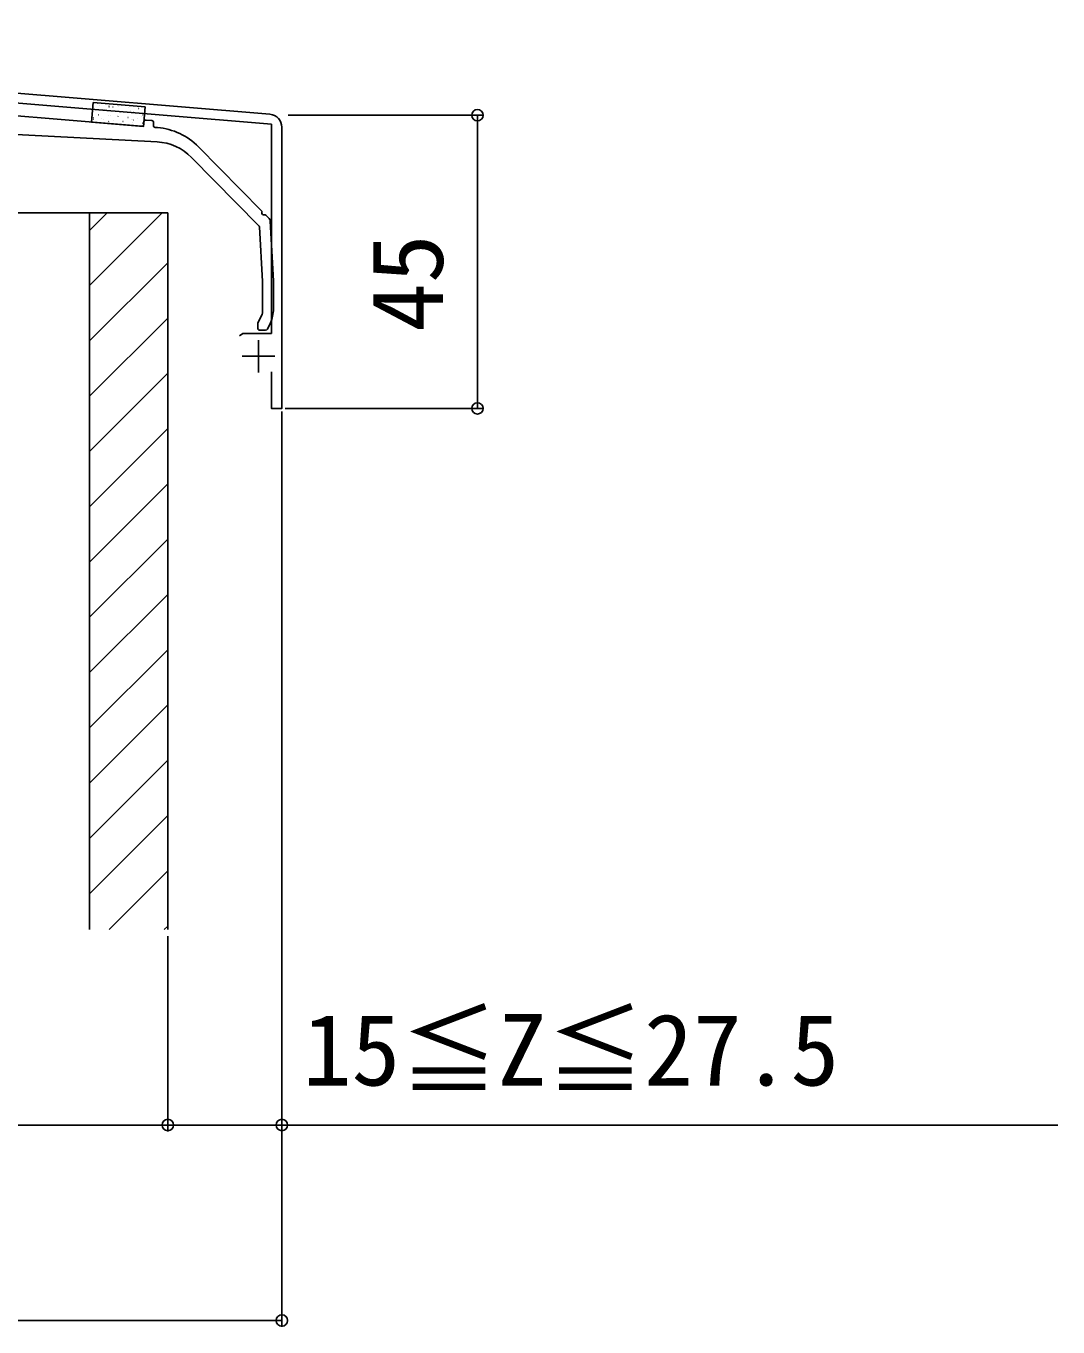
# Model space of a CAD drawing. Units: millimetres, scale not verified. Extents: x -875 to 875, y -1300 to 1293.
# Drawn here: x -87.2 to 71.2, y -481.9 to -282.2 of the extents above; entities that cross this region are included whole.
import ezdxf
from ezdxf.enums import TextEntityAlignment as Align

# ---------------------------------------------------------------- set-up
doc = ezdxf.new("R2010")
doc.units = ezdxf.units.MM
doc.header["$LTSCALE"] = 8
for name, color, linetype in [('0-3_YKK_11', 7, 'Continuous'), ('0-6_YKK_13', 4, 'Continuous'), ('0-8_YKK_D', 6, 'Continuous'), ('0-A_YSS_K', 3, 'Continuous')]:
    doc.layers.add(name, color=color, linetype=linetype)
doc.styles.add('ＭＳ ゴシック', font='')
doc.styles.get('ＭＳ ゴシック').set_extended_font_data('MS Gothic')

msp = doc.modelspace()

# ---------------------------------------------------------------- linework, layer by layer
at = {"layer": '0-3_YKK_11'}
for p, q in [((-49.732, -295.728), (-212.252, -282.185)), ((-51.498, -330.381), (-51.498, -335.381)), ((-53.998, -332.881), (-48.998, -332.881))]:
    msp.add_line(p, q, dxfattribs=at)
for points in [[(-212.376, -283.68), (-148.354, -289.015), (-148.162, -288.911), (-147.614, -288.956), (-147.441, -289.091), (-49.498, -297.253), (-49.498, -329.381), (-53.914, -329.381), (-54.397, -329.752)], [(-49.498, -335.281), (-49.498, -340.881), (-47.898, -340.881), (-47.898, -297.722)]]:
    msp.add_lwpolyline(points, dxfattribs=at)
msp.add_arc((-49.898, -297.722), 2, 360, 85.23635, dxfattribs=at)
at = {"layer": '0-6_YKK_13'}
for p, q in [((-113.573, -293.908), (-69.427, -297.573)), ((-76.716, -294.973), (-76.691, -294.975)), ((-76.221, -294.061), (-76.177, -294.037)), ((-75.949, -294.347), (-75.924, -294.349)), ((-75.811, -294.993), (-75.806, -294.992)), ((-75.202, -295.099), (-75.177, -295.101)), ((-74.435, -294.472), (-74.41, -294.475)), ((-74.38, -294.616), (-74.375, -294.615)), ((-73.858, -294.628), (-73.815, -294.604)), ((-73.687, -295.224), (-73.662, -295.227)), ((-72.92, -294.598), (-72.895, -294.6)), ((-72.59, -295.529), (-72.585, -295.528)), ((-72.172, -295.35), (-72.147, -295.352)), ((-71.405, -294.724), (-71.38, -294.726)), ((-71.159, -295.152), (-71.154, -295.151)), ((-70.657, -295.476), (-70.632, -295.478)), ((-69.89, -294.85), (-69.865, -294.852)), ((-69.752, -294.782), (-69.747, -294.78)), ((-77.029, -296.698), (-77.024, -296.697)), ((-76.848, -296.268), (-76.804, -296.244)), ((-76.84, -296.463), (-76.815, -296.465)), ((-76.073, -295.837), (-76.048, -295.839)), ((-75.597, -296.321), (-75.593, -296.32)), ((-75.325, -296.589), (-75.3, -296.591)), ((-74.558, -295.962), (-74.533, -295.964)), ((-74.485, -296.835), (-74.442, -296.811)), ((-74.19, -295.951), (-74.186, -295.949)), ((-73.81, -296.714), (-73.785, -296.716)), ((-73.072, -296.059), (-73.028, -296.035)), ((-73.043, -296.088), (-73.019, -296.09)), ((-72.376, -296.858), (-72.371, -296.856)), ((-72.296, -296.84), (-72.271, -296.842)), ((-71.529, -296.214), (-71.504, -296.216)), ((-70.969, -296.487), (-70.964, -296.486)), ((-70.781, -296.966), (-70.756, -296.968)), ((-70.709, -296.626), (-70.665, -296.602)), ((-70.014, -296.34), (-69.989, -296.342)), ((-69.369, -296.065), (-69.364, -296.064)), ((-69.296, -295.85), (-69.252, -295.826)), ((-69.266, -297.092), (-69.241, -297.094)), ((-69.155, -297.394), (-69.15, -297.393)), ((-69.142, -295.602), (-69.117, -295.604)), ((-69.103, -297.298), (-69.07, -296.9)), ((-68.746, -296.626), (-67.849, -296.7)), ((-67.575, -297.024), (-67.608, -297.422)), ((-67.045, -299.969), (-110.382, -297.698)), ((-67.334, -297.746), (-66.991, -297.775)), ((-60.696, -300.721), (-51.005, -310.555)), ((-51.425, -312.835), (-61.766, -302.343)), ((-50.361, -311.208), (-49.831, -311.746)), ((-50.898, -321.419), (-51.34, -313.03)), ((-49.688, -312.071), (-49.198, -321.374)), ((-50.898, -326.314), (-50.898, -321.434)), ((-49.198, -321.39), (-49.198, -325.628)), ((-51.57, -327.821), (-50.926, -326.44)), ((-51.598, -328.581), (-51.598, -327.948)), ((-50.389, -328.881), (-51.298, -328.881)), ((-49.666, -327.741), (-50.117, -328.708))]:
    msp.add_line(p, q, dxfattribs=at)
msp.add_lwpolyline([(-76.852, -293.943), (-68.879, -294.605), (-69.128, -297.594), (-77.1, -296.933)], close=True, dxfattribs=at)
for centre, radius, start, end in [((-69.402, -297.274), 0.3, 265.2551, 355.2551), ((-68.771, -296.925), 0.3, 85.2551, 175.2551), ((-67.874, -296.999), 0.3, 355.2551, 85.2551), ((-67.309, -297.447), 0.3, 175.2551, 265.2551), ((-67.819, -307.74), 10, 44.58179, 85.2551), ((-67.464, -307.958), 8, 44.58179, 87), ((-51.147, -310.695), 0.2, 338.15997, 44.58179), ((-50.683, -310.881), 0.3, 158.15997, 291.00361), ((-50.504, -311.348), 0.2, 44.58179, 111.00361), ((-51.639, -313.045), 0.3, 3.01264, 44.58179), ((-50.187, -312.097), 0.5, 3.01264, 44.58179), ((-51.198, -321.434), 0.3, 0, 3.01264), ((-49.498, -321.39), 0.3, 0, 3.01264), ((-51.198, -326.314), 0.3, 335, 0), ((-54.198, -325.628), 5, 335, 0), ((-51.298, -327.948), 0.3, 155, 180), ((-51.298, -328.581), 0.3, 180, 270), ((-50.389, -328.581), 0.3, 270, 335)]:
    msp.add_arc(centre, radius, start, end, dxfattribs=at)
at = {"layer": '0-8_YKK_D'}
for p, q in [((-46.923, -295.881), (-16.898, -295.881)), ((-17.898, -295.881), (-17.898, -340.881)), ((-47.898, -341.381), (-47.898, -451.881)), ((-47.898, -341.381), (-47.898, -481.881)), ((-47.398, -340.881), (-16.898, -340.881)), ((-65.398, -421.881), (-65.398, -451.881)), ((-65.398, -421.881), (-65.398, -451.881)), ((-230.398, -450.881), (-65.398, -450.881)), ((-247.898, -480.881), (-47.898, -480.881))]:
    msp.add_line(p, q, dxfattribs=at)
msp.add_lwpolyline([(-65.398, -450.881), (-47.898, -450.881), (71.165, -450.881)], dxfattribs=at)
for centre in [(-17.898, -295.881), (-17.898, -340.881), (-65.398, -450.881), (-65.398, -450.881), (-47.898, -450.881), (-47.898, -480.881)]:
    msp.add_circle(centre, 0.875, dxfattribs=at)
at = {"layer": '0-A_YSS_K'}
for p, q in [((-77.398, -310.881), (-77.398, -420.881)), ((-66.245, -310.881), (-77.398, -322.034)), ((-74.73, -310.881), (-77.398, -313.549)), ((-65.398, -318.52), (-77.398, -330.52)), ((-65.398, -327.005), (-77.398, -339.005)), ((-65.398, -335.49), (-77.398, -347.49)), ((-65.398, -343.975), (-77.398, -355.975)), ((-65.398, -352.461), (-77.398, -364.461)), ((-65.398, -360.946), (-77.398, -372.946)), ((-65.398, -369.431), (-77.398, -381.431)), ((-65.398, -377.917), (-77.398, -389.917)), ((-65.398, -386.402), (-77.398, -398.402)), ((-65.398, -394.887), (-77.398, -406.887)), ((-65.398, -403.372), (-77.398, -415.372)), ((-65.398, -411.858), (-74.421, -420.881)), ((-65.398, -420.343), (-65.936, -420.881))]:
    msp.add_line(p, q, dxfattribs=at)
for points in [[(-95.398, -310.881), (-77.398, -310.881), (-77.398, -420.881)], [(-77.398, -310.881), (-65.398, -310.881), (-65.398, -420.881)]]:
    msp.add_lwpolyline(points, dxfattribs=at)

# ---------------------------------------------------------------- texts
at = {"layer": '0-8_YKK_D', "style": 'ＭＳ ゴシック'}
msp.add_text('45', height=11, rotation=90, dxfattribs=at).set_placement((-19.898, -329.12), align=Align.BOTTOM_LEFT)
msp.add_text('15≦Z≦27.5', height=11, dxfattribs=at).set_placement((-44.699, -448.114), align=Align.BOTTOM_LEFT)

doc.saveas('drawing.dxf')
